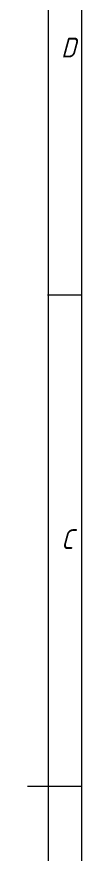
# Model space of a CAD drawing. Header units: millimetres. Extents: x -962 to 79815, y -55582 to 115780.
# Drawn here: x 78253 to 79815, y 28123 to 52461 of the extents above; entities that cross this region are included whole.
import ezdxf

# ---------------------------------------------------------------- set-up
doc = ezdxf.new("R2010")
doc.units = ezdxf.units.MM
doc.layers.add('01 Heavy line', color=7, linetype='Continuous', lineweight=18)
doc.styles.add('GB', font='gbeitc.shx', dxfattribs={"width": 0.8, "bigfont": 'gbcbig.shx'})

# ---------------------------------------------------------------- blocks, each defined once
blk = doc.blocks.new('00-Greenex-京立蔚蓝英文图框')
at = {"layer": '01 Heavy line', "color": 4}
for p, q in [((415, 8), (415, -289)), ((409.88, -66.25), (415, -66.25)), ((406.88, -140.5), (415, -140.5))]:
    blk.add_line(p, q, dxfattribs=at)
at = {"layer": '01 Heavy line', "color": 7, "lineweight": 18}
blk.add_line((410, 0), (410, -283.78), dxfattribs=at)
at = {"layer": '01 Heavy line', "color": 4, "style": 'GB'}
for s, p in [('D', (411.93, -30.38)), ('C', (411.93, -104.66))]:
    blk.add_text(s, height=3, dxfattribs=at).set_placement(p)

msp = doc.modelspace()

# ---------------------------------------------------------------- block references
at = {"xscale": 192.3257142857143, "yscale": 192.3257142857143, "zscale": 192.3257142857143}
msp.add_blockref('00-Greenex-京立蔚蓝英文图框', (0, 57120.7), dxfattribs=at)

doc.saveas('drawing.dxf')
